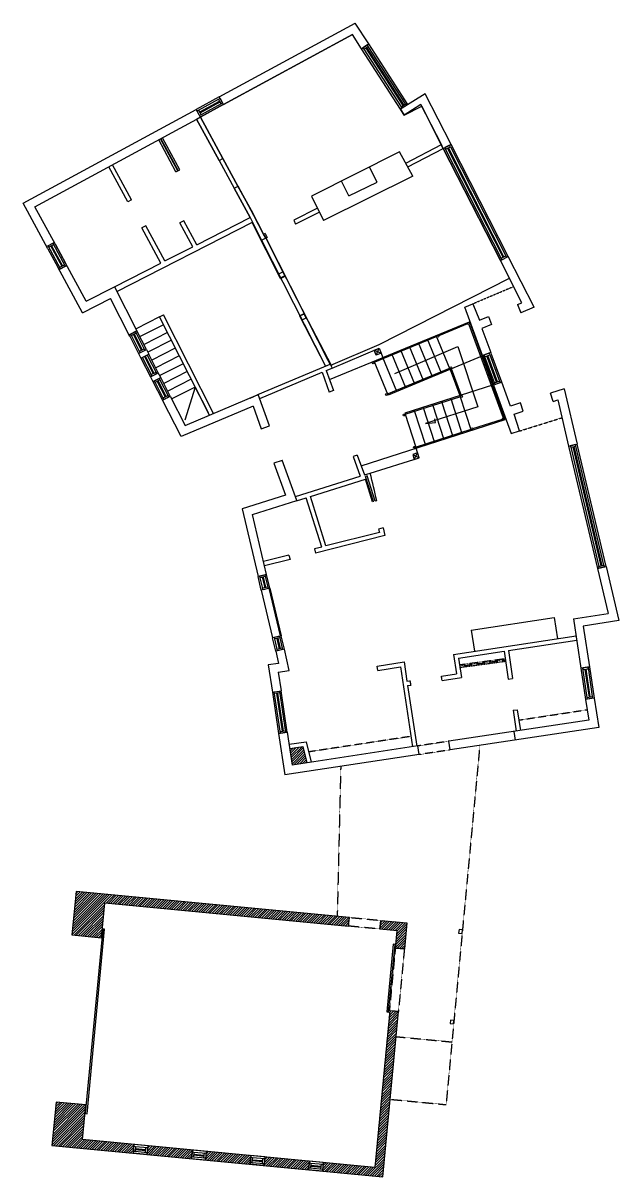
# Model space of a CAD drawing. Header units: inches. Extents: x -829 to 1431, y -48 to 1320.
# Drawn here: x -829 to -148, y -48 to 1272 of the extents above; entities that cross this region are included whole.
import ezdxf

# ---------------------------------------------------------------- set-up
doc = ezdxf.new("R2010")
doc.units = ezdxf.units.IN
doc.header["$MEASUREMENT"] = 0
doc.linetypes.add('DASHED2', pattern=[0.375, 0.25, -0.125])
doc.linetypes.add('HIDDEN2', pattern=[0.1875, 0.125, -0.0625])
for name, color, linetype in [('0-import', 1, 'Continuous'), ('a-anno-dims', 68, 'Continuous'), ('a-anno-note', 15, 'Continuous'), ('a-clng-soff', 167, 'DASHED2'), ('a-door-garage', 5, 'Continuous'), ('a-glaz-frm', 156, 'Continuous'), ('a-mill-shlf', 78, 'DASHED2'), ('a-mill-step', 106, 'Continuous'), ('a-step-rise', 5, 'Continuous'), ('a-wall-conc', 42, 'Continuous'), ('a-wall-head', 58, 'DASHED2'), ('a-wall-int', 34, 'Continuous'), ('a-wall-low', 65, 'Continuous'), ('a-wall-new', 54, 'Continuous'), ('a-wall-panl', 8, 'Continuous'), ('a-wall-patt', 229, 'Continuous'), ('s-cols-wood', 2, 'Continuous')]:
    doc.layers.add(name, color=color, linetype=linetype)
pattern_1 = [(45, (-24060602.0273, -8673776.6153), (-1.41421356237, 1.41421356237), [])]

msp = doc.modelspace()

# ---------------------------------------------------------------- hatches: boundary and pattern name
at = {"layer": 'a-wall-patt'}
h = msp.add_hatch(dxfattribs=at)
h.set_pattern_fill('ANSI31', color=256, scale=16, style=0)
h.set_pattern_definition([(45, (-24060602.0273, -8673776.6153), (-1.41421356237, 1.41421356237), [])])
h.paths.add_polyline_path([(-504.7, 425.5), (-509.1, 444), (-524.1, 441.7), (-521.3, 422.9)])
h = msp.add_hatch(dxfattribs=at)
h.set_pattern_fill('ANSI31', color=256, scale=16, style=0)
h.set_pattern_definition(pattern_1)
h.paths.add_polyline_path([(-773.3, 228.5), (-739.5, 225.2), (-735.7, 265.1), (-456.9, 238.6), (-456, 248.5), (-768.6, 278.2)])
h = msp.add_hatch(dxfattribs=at)
h.set_pattern_fill('ANSI31', color=256, scale=16, style=0)
h.set_pattern_definition(pattern_1)
h.paths.add_polyline_path([(-421.1, 235.2), (-420.1, 245.1), (-390.3, 242.3), (-393.1, 212.4), (-403.1, 213.4), (-401.2, 233.3)])
h = msp.add_hatch(dxfattribs=at)
h.set_pattern_fill('ANSI31', color=256, scale=16, style=0)
h.set_pattern_definition(pattern_1)
h.paths.add_polyline_path([(-703.4, -21.3), (-702.5, -11.3), (-761.4, -5.7), (-757.6, 34.1), (-791.5, 37.3), (-796.2, -12.4)])
h.paths.add_polyline_path([(-636.5, -27.6), (-635.6, -17.7), (-686.5, -12.8), (-687.5, -22.8)])
h.paths.add_polyline_path([(-569.6, -34), (-568.7, -24), (-619.7, -19.2), (-620.6, -29.1)])
h.paths.add_polyline_path([(-485.9, -31.9), (-486.8, -41.9), (-417.9, -48.4), (-399.9, 140.7), (-409.9, 141.7), (-426.9, -37.5)])
h.paths.add_polyline_path([(-502.7, -40.3), (-501.8, -30.4), (-552.8, -25.5), (-553.7, -35.5)])

# ---------------------------------------------------------------- linework, layer by layer
at = {"layer": '0-import'}
for points in [[(-568.5, 1057.8), (-554, 1029.6), (-551.2, 1025.3), (-496.5, 917.9), (-480.2, 885.8), (-477.4, 880.5), (-422.1, 904), (-272.9, 980), (-283.2, 1000.1), (-348.6, 1128.4), (-350.8, 1132.8), (-374.1, 1178.5), (-393.2, 1166.6), (-397.5, 1173.4), (-442.2, 1242.4), (-452.6, 1258.6), (-600, 1178.6), (-626.4, 1164.3), (-600.6, 1116.8), (-583.5, 1085.2), (-568.5, 1057.8)], [(-626.4, 1164.3), (-630.8, 1161.9), (-605, 1114.5), (-587.8, 1082.9), (-569.6, 1049.3), (-566.9, 1043.9), (-556.5, 1023.5), (-483.5, 879.3), (-478.1, 881.6), (-478, 881.6), (-480.2, 885.8), (-551.2, 1025.3), (-554, 1029.6), (-568.5, 1057.8), (-583.5, 1085.2), (-600.6, 1116.8), (-626.4, 1164.3)]]:
    msp.add_lwpolyline(points, dxfattribs=at)
at = {"layer": 'a-anno-dims'}
for p, q in [((-425.4, 892), (-422.1, 899.8)), ((-427.7, 897.5), (-419.8, 894.3)), ((-381.8, 772.5), (-377.9, 780.1)), ((-383.6, 778.3), (-376.1, 774.4)), ((-548, 625.2), (-535.1, 570.7)), ((-547, 625.4), (-534.1, 570.9)), ((-267.9, 461.3), (-266.4, 451.5))]:
    msp.add_line(p, q, dxfattribs=at)
at = {"layer": 'a-anno-note'}
msp.add_lwpolyline([(-403.9, 871), (-332, 901.8), (-308.9, 832.7), (-369.1, 813.5), (-357.3, 815), (-358.1, 819.1)], dxfattribs=at)
at = {"layer": 'a-clng-soff'}
for p, q in [((-314.8, 950.7), (-268.1, 970.5)), ((-261.3, 805.1), (-212.9, 820.2)), ((-306.8, 445.3), (-345.4, 34.3)), ((-465.9, 421.2), (-469.9, 250.2)), ((-402.7, 112.1), (-338.6, 106)), ((-409.5, 40.4), (-345.4, 34.3))]:
    msp.add_line(p, q, dxfattribs=at)
at = {"layer": 'a-door-garage'}
msp.add_lwpolyline([(-758.1, 24.1), (-756.1, 23.9), (-736, 235), (-738, 235.2)], close=True, dxfattribs=at)
at = {"layer": 'a-glaz-frm'}
for p, q in [((-397.5, 1173.4), (-442.2, 1242.4)), ((-439.4, 1241.8), (-396.8, 1176.1)), ((-437.3, 1243.2), (-394.8, 1177.4)), ((-436.5, 1243.7), (-393.9, 1178)), ((-391.8, 1179.3), (-434.4, 1245.1)), ((-389, 1178.7), (-433.8, 1247.9)), ((-604.8, 1187.4), (-631.1, 1173.1)), ((-628.4, 1172.3), (-605.6, 1184.7)), ((-627.2, 1170.1), (-604.4, 1182.5)), ((-626.8, 1169.2), (-603.9, 1181.6)), ((-600.2, 1178.6), (-626.5, 1164.3)), ((-602.7, 1179.4), (-625.6, 1167)), ((-348.6, 1128.4), (-283.2, 1000.1)), ((-282.3, 1002.8), (-345.9, 1127.5)), ((-280.1, 1003.9), (-343.6, 1128.6)), ((-279.2, 1004.4), (-342.7, 1129.1)), ((-340.5, 1130.2), (-277, 1005.5)), ((-274.3, 1004.6), (-339.6, 1132.9)), ((-786.3, 990.8), (-800.7, 1017.1)), ((-796.6, 1017), (-784.2, 994.2)), ((-795.4, 1020), (-781.1, 993.6)), ((-792.2, 1018.3), (-780.7, 997.2)), ((-780.7, 997.2), (-792.2, 1018.3)), ((-801, 1013.5), (-789.5, 992.4)), ((-801, 1013.5), (-789.5, 992.4)), ((-797.5, 1016.6), (-785.1, 993.7)), ((-708, 915.1), (-697.1, 893.7)), ((-695.3, 894.6), (-705.3, 914.2)), ((-703.1, 915.3), (-694, 897.5)), ((-702.2, 915.8), (-693.1, 898)), ((-699.9, 916.9), (-690, 897.3)), ((-688.2, 898.2), (-699.1, 919.6)), ((-694.4, 888.3), (-683.5, 867)), ((-681.7, 867.9), (-692.6, 889.3)), ((-690.3, 890.4), (-680.4, 870.8)), ((-689.5, 890.8), (-679.5, 871.2)), ((-687.2, 892), (-676.3, 870.6)), ((-674.6, 871.5), (-685.4, 892.9)), ((-303.5, 891.4), (-291.3, 857.9)), ((-290, 860.1), (-301, 890.1)), ((-287.7, 861), (-298.6, 891)), ((-286.7, 861.3), (-297.6, 891.4)), ((-295.4, 892.2), (-284.4, 862.2)), ((-294.1, 894.3), (-282, 861.4)), ((-680.7, 861.6), (-669.8, 840.2)), ((-668.1, 841.1), (-679, 862.5)), ((-675.8, 861.9), (-666.7, 844.1)), ((-674.9, 862.3), (-665.8, 844.5)), ((-673.6, 865.2), (-662.7, 843.9)), ((-660.9, 844.8), (-671.8, 866.2)), ((-205.3, 787.8), (-172.1, 647.7)), ((-202.8, 786.4), (-170.6, 650.1)), ((-200.4, 786.9), (-168.2, 650.7)), ((-199.4, 787.2), (-167.2, 650.9)), ((-164.8, 651.5), (-197, 787.7)), ((-162.3, 650), (-195.5, 790.1)), ((-556.8, 623.1), (-560.4, 638.7)), ((-554.8, 623.5), (-558, 637.2)), ((-555.6, 637.7), (-552.8, 626.1)), ((-554.6, 638), (-551.9, 626.3)), ((-552.2, 638.6), (-549, 624.9)), ((-547, 625.4), (-550.7, 641)), ((-540.2, 553), (-543.9, 568.6)), ((-538, 567.9), (-535.3, 556.2)), ((-535.6, 568.5), (-532.4, 554.9)), ((-530.4, 555.3), (-534.1, 570.9)), ((-538.2, 553.5), (-541.4, 567.1)), ((-539, 567.7), (-536.3, 556)), ((-191.2, 533.6), (-185.8, 498)), ((-184.1, 500.3), (-188.9, 533.7)), ((-181.5, 500.7), (-186.2, 532.3)), ((-180.5, 500.8), (-185.2, 532.5)), ((-183, 534.6), (-178.1, 501.2)), ((-181.3, 535.1), (-175.9, 499.5)), ((-544.1, 506.3), (-536.9, 458.9)), ((-534.9, 459.2), (-542.1, 506.6)), ((-539.3, 505), (-532.7, 461.5)), ((-538.3, 505.2), (-531.7, 461.7)), ((-536.1, 507.5), (-528.9, 460.1)), ((-527, 460.4), (-534.2, 507.8)), ((-686.5, -12.8), (-702.5, -11.3)), ((-687.5, -22.8), (-703.4, -21.3)), ((-687.3, -20.8), (-701.2, -19.5)), ((-701, -17), (-689.1, -18.1)), ((-700.9, -16), (-689, -17.1)), ((-700.7, -13.5), (-686.7, -14.8)), ((-619.7, -19.2), (-635.6, -17.7)), ((-620.4, -27.1), (-634.3, -25.8)), ((-634.1, -23.3), (-622.2, -24.5)), ((-634, -22.3), (-622.1, -23.5)), ((-633.8, -19.9), (-619.8, -21.2)), ((-552.8, -25.5), (-568.7, -24)), ((-566.9, -26.2), (-552.9, -27.5)), ((-620.6, -29.1), (-636.5, -27.6)), ((-553.7, -35.5), (-569.6, -34)), ((-553.5, -33.5), (-567.4, -32.2)), ((-567.2, -29.7), (-555.3, -30.8)), ((-567.1, -28.7), (-555.2, -29.8)), ((-485.9, -31.9), (-501.8, -30.4)), ((-486.6, -39.9), (-500.5, -38.5)), ((-500.3, -36.1), (-488.4, -37.2)), ((-500.2, -35.1), (-488.3, -36.2)), ((-500, -32.6), (-486, -33.9)), ((-486.8, -41.9), (-502.7, -40.3))]:
    msp.add_line(p, q, dxfattribs=at)
for points in [[(-440.5, 1243.5), (-439.4, 1241.8), (-434.4, 1245.1), (-435.4, 1246.8)], [(-605.6, 1184.7), (-603.8, 1185.7), (-601, 1180.4), (-602.7, 1179.4)], [(-395.8, 1174.4), (-396.8, 1176.1), (-391.7, 1179.3), (-390.7, 1177.6)], [(-630.2, 1171.4), (-628.4, 1172.3), (-625.6, 1167), (-627.3, 1166.1)], [(-346.8, 1129.3), (-345.9, 1127.5), (-340.5, 1130.2), (-341.4, 1132)], [(-795.4, 1020), (-794.4, 1018.2), (-799.7, 1015.4), (-800.7, 1017.1)], [(-281.4, 1001), (-282.3, 1002.8), (-277, 1005.5), (-276.1, 1003.7)], [(-782, 995.4), (-781.1, 993.6), (-786.3, 990.8), (-787.3, 992.5)], [(-700.9, 918.7), (-699.9, 916.9), (-705.3, 914.2), (-706.2, 916)], [(-690.9, 899.1), (-690, 897.3), (-695.3, 894.6), (-696.2, 896.4)], [(-301.7, 892), (-301, 890.1), (-295.4, 892.2), (-296.1, 894.1)], [(-677.2, 872.4), (-676.3, 870.6), (-681.7, 867.9), (-682.6, 869.7)], [(-673.6, 865.2), (-672.7, 863.5), (-678, 860.7), (-679, 862.5)], [(-289.3, 858.2), (-290, 860.1), (-284.4, 862.2), (-283.7, 860.3)], [(-663.6, 845.6), (-662.7, 843.9), (-668.1, 841.1), (-669, 842.9)], [(-203.3, 788.3), (-202.8, 786.4), (-197, 787.7), (-197.5, 789.7)], [(-170.1, 648.2), (-170.6, 650.1), (-164.8, 651.5), (-164.3, 649.6)], [(-552.7, 640.5), (-552.2, 638.6), (-558, 637.2), (-558.5, 639.1)], [(-549.4, 626.9), (-549, 624.9), (-554.8, 623.5), (-555.3, 625.5)], [(-536.1, 570.4), (-535.6, 568.5), (-541.4, 567.1), (-541.9, 569.1)], [(-532.8, 556.8), (-532.4, 554.9), (-538.2, 553.5), (-538.7, 555.4)], [(-189, 533.9), (-188.7, 532), (-182.7, 532.9), (-183, 534.8)], [(-536.1, 507.5), (-535.8, 505.5), (-541.8, 504.6), (-542.1, 506.6)], [(-183.8, 498.3), (-184.1, 500.3), (-178.1, 501.2), (-177.8, 499.2)], [(-529.2, 462), (-528.9, 460.1), (-534.9, 459.2), (-535.2, 461.1)], [(-702.7, -13.3), (-700.7, -13.5), (-701.2, -19.5), (-703.2, -19.3)], [(-688.7, -14.6), (-686.7, -14.8), (-687.3, -20.8), (-689.3, -20.6)], [(-635.8, -19.7), (-633.8, -19.9), (-634.3, -25.8), (-636.3, -25.6)], [(-621.8, -21), (-619.8, -21.2), (-620.4, -27.1), (-622.4, -27)], [(-568.9, -26), (-566.9, -26.2), (-567.4, -32.2), (-569.4, -32)], [(-554.9, -27.3), (-552.9, -27.5), (-553.5, -33.5), (-555.5, -33.3)], [(-502, -32.4), (-500, -32.6), (-500.5, -38.5), (-502.5, -38.4)], [(-488, -33.7), (-486, -33.9), (-486.6, -39.9), (-488.6, -39.7)]]:
    msp.add_lwpolyline(points, close=True, dxfattribs=at)
at = {"layer": 'a-mill-shlf'}
for p, q in [((-330.3, 537.6), (-277.8, 544.7)), ((-330.1, 536.1), (-277.6, 543.2)), ((-262.1, 474.3), (-184, 486.2)), ((-385.2, 455.7), (-502.5, 437.9))]:
    msp.add_line(p, q, dxfattribs=at)
at = {"layer": 'a-mill-shlf', "linetype": 'HIDDEN2'}
msp.add_line((-329.9, 534.6), (-277.3, 541.7), dxfattribs=at)
at = {"layer": 'a-mill-step'}
for p, q in [((-320.7, 927.7), (-353.7, 914.1)), ((-319.3, 927.1), (-280, 820.2)), ((-356.1, 913.1), (-428.7, 883.1)), ((-355.8, 913.2), (-356.1, 913.1)), ((-340.8, 877.1), (-413.7, 847)), ((-339.4, 876.5), (-328.1, 845.7)), ((-328.8, 844.3), (-392.4, 823.8)), ((-314.7, 807.9), (-280.7, 818.8)), ((-380.4, 786.7), (-316.8, 807.2))]:
    msp.add_line(p, q, dxfattribs=at)
for centre in [(-319.7, 928.1), (-354.7, 913.6), (-428.7, 883.1), (-339.8, 877.5), (-413.7, 847), (-327.7, 844.6), (-393.4, 823.4), (-279.6, 819.2), (-315.8, 807.5), (-381.5, 786.4)]:
    msp.add_circle(centre, 1.12, dxfattribs=at)
at = {"layer": 'a-step-rise'}
for p, q in [((-673.3, 935.6), (-700, 922)), ((-668.7, 926.7), (-695.5, 913.1)), ((-417.7, 889.2), (-318.7, 930.1)), ((-318.7, 930.1), (-277.7, 818.2)), ((-664.2, 917.8), (-690.9, 904.1)), ((-340.6, 875.6), (-356.7, 914.4)), ((-659.6, 908.9), (-686.4, 895.2)), ((-655.1, 899.9), (-681.8, 886.3)), ((-475.8, 877.1), (-422.1, 899.8)), ((-422.1, 899.8), (-417.7, 889.1)), ((-371.1, 863), (-387.2, 901.8)), ((-361, 867.2), (-377, 906)), ((-350.8, 871.4), (-366.8, 910.2)), ((-650.6, 891), (-677.3, 877.4)), ((-478.9, 863.9), (-412, 891.5)), ((-411.8, 846.2), (-427.8, 885)), ((-401.6, 850.4), (-417.7, 889.2)), ((-304.3, 890.6), (-411.8, 846.2)), ((-391.4, 854.6), (-407.5, 893.4)), ((-381.3, 858.8), (-397.3, 897.6)), ((-646, 882.1), (-672.8, 868.5)), ((-641.5, 873.2), (-668.2, 859.6)), ((-340.6, 875.6), (-329.5, 845.6)), ((-636.9, 864.3), (-663.7, 850.7)), ((-632.4, 855.4), (-659.1, 841.8)), ((-632.4, 855.4), (-644.1, 817.3)), ((-632.4, 855.4), (-617.6, 826.3)), ((-292.2, 857.7), (-392.4, 825.3)), ((-329.6, 845.5), (-316.7, 805.6)), ((-371.5, 832.1), (-358.6, 792.1)), ((-361, 835.4), (-348.1, 795.5)), ((-350.5, 838.8), (-337.7, 798.8)), ((-340.1, 842.2), (-327.2, 802.2)), ((-392.4, 825.3), (-379.5, 785.3)), ((-382, 828.7), (-369.1, 788.7)), ((-442.6, 765.1), (-277.7, 818.2)), ((-376.1, 774.4), (-379.6, 785.4)), ((-432.2, 756.9), (-376.1, 774.4))]:
    msp.add_line(p, q, dxfattribs=at)
msp.add_lwpolyline([(-413.1, 140.3), (-411.2, 140.1), (-403.8, 217.6), (-405.8, 217.8)], close=True, dxfattribs=at)
at = {"layer": 'a-wall-conc'}
for p, q in [((-316.6, 577.2), (-221.7, 591.6)), ((-221.7, 591.6), (-218.1, 567.4)), ((-316.6, 577.2), (-313, 553))]:
    msp.add_line(p, q, dxfattribs=at)
at = {"layer": 'a-wall-head'}
for p, q in [((-342.2, 450.1), (-377.8, 444.7)), ((-340.7, 440.2), (-376.3, 434.8)), ((-456.9, 238.6), (-456, 248.5)), ((-421.1, 235.2), (-456.9, 238.6)), ((-456, 248.5), (-420.1, 245.1)), ((-420.1, 245.1), (-421.1, 235.2)), ((-409.9, 141.7), (-403.1, 213.4)), ((-393.1, 212.4), (-399.9, 140.7)), ((-399.9, 140.7), (-409.9, 141.7))]:
    msp.add_line(p, q, dxfattribs=at)
at = {"layer": 'a-wall-int'}
for p, q in [((-605, 1114.5), (-630.8, 1161.9)), ((-600.6, 1116.8), (-626.4, 1164.3)), ((-398.5, 1124.4), (-499.3, 1073.9)), ((-383.6, 1096.8), (-398.5, 1124.4)), ((-391.6, 1111.7), (-350.8, 1132.8)), ((-389.3, 1107.3), (-348.6, 1128.4)), ((-705.2, 1069.6), (-726.9, 1109.8)), ((-605, 1114.5), (-600.6, 1116.8)), ((-709.6, 1067.2), (-731.3, 1107.4)), ((-383.6, 1096.8), (-485.5, 1045.8)), ((-424.3, 1089.9), (-433.1, 1107.1)), ((-587.8, 1082.9), (-583.4, 1085.2)), ((-569.6, 1049.3), (-587.8, 1082.9)), ((-565.2, 1051.5), (-583.4, 1085.2)), ((-456.6, 1074), (-465.2, 1090.9)), ((-456.6, 1074), (-424.3, 1089.9)), ((-705.2, 1069.6), (-709.6, 1067.2)), ((-499.3, 1073.9), (-485.5, 1045.8)), ((-492.4, 1059.9), (-519.7, 1046.4)), ((-311.9, 1066.3), (-311, 1066.7)), ((-722.1, 964.8), (-566.9, 1043.9)), ((-645.3, 1045.5), (-649.8, 1043.2)), ((-635, 1015.9), (-649.8, 1043.2)), ((-630.6, 1018.2), (-645.3, 1045.5)), ((-630.6, 1018.2), (-569.6, 1049.3)), ((-556.5, 1023.5), (-566.9, 1043.9)), ((-554.3, 1030.2), (-565.2, 1051.5)), ((-519.7, 1046.4), (-517.6, 1041.9)), ((-490.2, 1055.4), (-517.6, 1041.9)), ((-688.9, 1039.8), (-693.3, 1037.4)), ((-671.6, 997.3), (-693.3, 1037.4)), ((-667.1, 999.6), (-688.9, 1039.8)), ((-552.3, 1031.2), (-554.3, 1030.2)), ((-552.3, 1031.2), (-550.2, 1026.6)), ((-556.5, 1023.5), (-552, 1025.8)), ((-550.2, 1026.6), (-552, 1025.8)), ((-552, 1025.8), (-552, 1025.8)), ((-667.1, 999.6), (-635, 1015.9)), ((-724.8, 970.2), (-671.6, 997.3)), ((-673.3, 935.6), (-668.8, 937.9)), ((-611.4, 825.2), (-668.8, 937.9)), ((-616, 823.2), (-673.3, 935.6)), ((-560.6, 846.7), (-478.1, 881.6)), ((-558.6, 842.1), (-487.3, 872.3)), ((-487.3, 872.3), (-479, 849.7)), ((-482.7, 874.2), (-475.8, 877.1)), ((-482.7, 874.2), (-474.3, 851.5)), ((-478.1, 881.6), (-475.8, 877.1)), ((-474.3, 851.5), (-479, 849.7)), ((-447.2, 777.5), (-451.8, 775.8)), ((-451.8, 775.8), (-443.6, 753.3)), ((-447.2, 777.5), (-438.8, 754.8)), ((-517.8, 730.1), (-443.6, 753.3)), ((-438.8, 754.8), (-432.2, 756.9)), ((-435.7, 753.8), (-437.6, 753.2)), ((-428.5, 724.4), (-437.6, 753.2)), ((-426.6, 724.9), (-435.7, 753.8)), ((-500.6, 730.2), (-437.6, 749.9)), ((-429.5, 724.1), (-437.6, 749.9)), ((-516.6, 725.2), (-505.3, 728.7)), ((-487.7, 672.3), (-505.3, 728.7)), ((-482.8, 673.5), (-500.6, 730.2)), ((-428.5, 724.4), (-429.5, 724.1)), ((-424.7, 725.3), (-426.6, 724.9)), ((-184.3, 718.8), (-183.3, 719)), ((-421.6, 689), (-482.8, 673.5)), ((-417.3, 694.2), (-422.6, 692.9)), ((-422.6, 692.9), (-421.6, 689)), ((-417.3, 694.2), (-415.3, 685.4)), ((-415.3, 685.4), (-494.8, 665.4)), ((-525.1, 662.9), (-554.2, 655.6)), ((-525.1, 662.9), (-523.9, 658)), ((-487.7, 672.3), (-496, 670.2)), ((-496, 670.2), (-494.8, 665.4)), ((-523.9, 658), (-553, 650.7)), ((-336.9, 549.3), (-196.6, 570.6)), ((-274.1, 553.8), (-195.9, 565.7)), ((-336.9, 549.3), (-333.5, 527.4)), ((-331.2, 545.2), (-279.1, 553.1)), ((-331.2, 545.2), (-327.8, 523.2)), ((-279.1, 553.1), (-274.2, 521)), ((-274.1, 553.8), (-269.3, 521.8)), ((-424.3, 536.1), (-393.5, 540.8)), ((-423.5, 531.2), (-424.3, 536.1)), ((-423.5, 531.2), (-397.7, 535.1)), ((-397.7, 535.1), (-383.8, 443.7)), ((-393.5, 540.8), (-390.2, 518.8)), ((-390.2, 518.8), (-386.3, 519.4)), ((-350.7, 524.7), (-333.5, 527.4)), ((-349.9, 519.7), (-327.8, 523.2)), ((-274.2, 521), (-269.3, 521.8)), ((-389.4, 513.8), (-385.5, 514.4)), ((-389.4, 513.8), (-378.9, 444.5)), ((-268.8, 485.5), (-263.9, 486.2)), ((-268.8, 485.5), (-265.2, 461.8)), ((-263.9, 486.2), (-260.3, 462.5))]:
    msp.add_line(p, q, dxfattribs=at)
for points in [[(-524.9, 446.7), (-505.3, 449.6), (-499.7, 426.2)], [(-524.2, 441.7), (-509.1, 444), (-504.7, 425.5)]]:
    msp.add_lwpolyline(points, dxfattribs=at)
for centre in [(-311.4, 1066.5), (-183.8, 718.9)]:
    msp.add_circle(centre, 0.5, dxfattribs=at)
for centre, radius, start, end in [((-1723, 434.8), 1330.4, 12.6138, 14.0081), ((-1686.4, 316.6), 1315.8, 8.6492, 8.867), ((-1686.4, 316.6), 1351.8, 8.6432, 8.8551)]:
    msp.add_arc(centre, radius, start, end, dxfattribs=at)
at = {"layer": 'a-wall-low'}
for p, q in [((-654.4, 1101.6), (-674.1, 1138.3)), ((-652.2, 1102.8), (-671.9, 1139.5)), ((-651.7, 1103.1), (-671.5, 1139.7)), ((-650, 1104), (-669.7, 1140.6)), ((-654.4, 1101.6), (-650, 1104))]:
    msp.add_line(p, q, dxfattribs=at)
at = {"layer": 'a-wall-new'}
for p, q in [((-604.8, 1187.4), (-449.3, 1271.8)), ((-433.8, 1247.9), (-449.3, 1271.8)), ((-600, 1178.6), (-452.6, 1258.6)), ((-442.2, 1242.4), (-452.6, 1258.6)), ((-442.2, 1242.4), (-433.8, 1247.9)), ((-369.2, 1190.9), (-397.5, 1173.4)), ((-339.6, 1132.9), (-369.2, 1190.9)), ((-600, 1178.6), (-604.8, 1187.4)), ((-393.2, 1166.6), (-373.2, 1176.8)), ((-348.6, 1128.4), (-373.2, 1176.8)), ((-829.2, 1065.6), (-631.1, 1173.1)), ((-815.7, 1061.6), (-626.4, 1164.3)), ((-626.4, 1164.3), (-631.1, 1173.1)), ((-397.5, 1173.4), (-393.2, 1166.6)), ((-348.6, 1128.4), (-339.6, 1132.9)), ((-801, 1013.5), (-829.2, 1065.6)), ((-792.2, 1018.3), (-815.7, 1061.6)), ((-802.4, 1016.2), (-793.6, 1020.9)), ((-283.2, 1000.1), (-274.3, 1004.6)), ((-244.7, 946.6), (-274.3, 1004.6)), ((-761.3, 940.4), (-789.5, 992.4)), ((-788.1, 989.8), (-779.3, 994.6)), ((-757.1, 953.7), (-780.7, 997.2)), ((-258.6, 951.8), (-283.2, 1000.1)), ((-757.1, 953.7), (-724.8, 970.2)), ((-724.8, 970.2), (-699.1, 919.6)), ((-761.3, 940.4), (-729.2, 956.7)), ((-707.1, 913.4), (-729.2, 956.7)), ((-263.7, 949.7), (-258.6, 951.8)), ((-263.7, 949.7), (-259.9, 940.4)), ((-244.7, 946.6), (-259.9, 940.4)), ((-699.1, 919.6), (-708, 915.1)), ((-697.1, 893.7), (-688.2, 898.2)), ((-688.2, 898.2), (-685.4, 892.9)), ((-697.1, 893.7), (-694.4, 888.3)), ((-694.4, 888.3), (-685.4, 892.9)), ((-683.5, 867), (-674.6, 871.5)), ((-671.8, 866.2), (-674.6, 871.5)), ((-683.5, 867), (-680.7, 861.6)), ((-680.7, 861.6), (-671.8, 866.2)), ((-643.9, 811.4), (-560.3, 846.7)), ((-569.5, 842.8), (-560.3, 846.7)), ((-547.4, 811.1), (-560.3, 846.7)), ((-210.5, 853.5), (-226.1, 848.4)), ((-223, 838.9), (-226.1, 848.4)), ((-210.5, 853.5), (-195.5, 790.1)), ((-669.8, 840.2), (-660.9, 844.8)), ((-648.6, 798.6), (-669.8, 840.2)), ((-660.9, 844.8), (-643.9, 811.4)), ((-566.1, 833.4), (-648.6, 798.6)), ((-595.3, 832), (-595.3, 832)), ((-566.1, 833.4), (-556.8, 807.7)), ((-223, 838.9), (-217.7, 840.6)), ((-217.7, 840.6), (-205.3, 787.8)), ((-556.8, 807.7), (-547.4, 811.1)), ((-205.3, 787.8), (-195.5, 790.1)), ((-542.4, 768.2), (-529.1, 731.8)), ((-516.1, 725.4), (-533, 771.7)), ((-529.1, 731.8), (-578.8, 716.2)), ((-578.8, 716.2), (-560.4, 638.7)), ((-566.9, 709.5), (-516.1, 725.4)), ((-550.7, 641), (-566.9, 709.5)), ((-172.1, 647.7), (-162.3, 650)), ((-172.1, 647.7), (-159.9, 596.3)), ((-162.3, 650), (-147.7, 588.1)), ((-550.7, 641), (-560.4, 638.7)), ((-547, 625.4), (-556.8, 623.1)), ((-556.8, 623.1), (-543.9, 568.6)), ((-534.1, 570.9), (-547, 625.4)), ((-199.6, 590.3), (-159.9, 596.3)), ((-199.6, 590.3), (-191.2, 533.6)), ((-147.7, 588.1), (-188.4, 581.9)), ((-188.4, 581.9), (-181.3, 535.1)), ((-188.4, 581.9), (-181.3, 535.1)), ((-534.1, 570.9), (-543.9, 568.6)), ((-530.4, 555.3), (-540.2, 553)), ((-524.7, 530.9), (-530.4, 555.3)), ((-540.2, 553), (-536.9, 539.2)), ((-536.9, 539.2), (-548.8, 537.4)), ((-548.8, 537.4), (-544.1, 506.3)), ((-537.4, 529), (-524.7, 530.9)), ((-537.4, 529), (-534.2, 507.8)), ((-181.3, 535.1), (-191.2, 533.6)), ((-544.1, 506.3), (-534.2, 507.8)), ((-175.9, 499.5), (-185.8, 498)), ((-185.8, 498), (-182.2, 474.3)), ((-175.9, 499.5), (-170.8, 466)), ((-182.2, 474.3), (-342.2, 450.1)), ((-170.8, 466), (-340.7, 440.2)), ((-536.9, 458.9), (-527, 460.4)), ((-536.9, 458.9), (-529.7, 411.6)), ((-527, 460.4), (-521.3, 422.9)), ((-340.7, 440.2), (-342.2, 450.1)), ((-377.8, 444.7), (-521.3, 422.9)), ((-376.3, 434.8), (-377.8, 444.7)), ((-376.3, 434.8), (-529.7, 411.6)), ((-403.1, 213.4), (-393.1, 212.4)), ((-702.5, -11.3), (-703.4, -21.3)), ((-686.5, -12.8), (-687.5, -22.8)), ((-635.6, -17.7), (-636.5, -27.6)), ((-619.7, -19.2), (-620.6, -29.1)), ((-568.7, -24), (-569.6, -34)), ((-552.8, -25.5), (-553.7, -35.5)), ((-501.8, -30.4), (-502.7, -40.3)), ((-485.9, -31.9), (-486.8, -41.9))]:
    msp.add_line(p, q, dxfattribs=at)
for points in [[(-324, 946.8), (-314.8, 950.7), (-307.1, 932), (-297, 936.1), (-293.3, 926.8), (-304.3, 922.3), (-294.2, 894.8), (-303.6, 891.3), (-324, 946.8)], [(-270.8, 802.1), (-261.3, 805.1), (-267.6, 824.3), (-257.2, 827.7), (-260.3, 837.2), (-271.7, 833.5), (-281.8, 861), (-291.2, 857.5), (-270.8, 802.1)], [(-532.9, 771.5), (-542.4, 768.2)]]:
    msp.add_lwpolyline(points, dxfattribs=at)
for points in [[(-773.3, 228.5), (-739.5, 225.2), (-735.7, 265.1), (-456.9, 238.6), (-456, 248.5), (-768.6, 278.2)], [(-421.1, 235.2), (-420.1, 245.1), (-390.3, 242.3), (-393.1, 212.4), (-403.1, 213.4), (-401.2, 233.3), (-421.1, 235.2)], [(-417.9, -48.4), (-399.9, 140.7), (-409.9, 141.7), (-426.9, -37.5), (-761.4, -5.7), (-757.6, 34.1), (-791.5, 37.3), (-796.2, -12.4), (-417.9, -48.4)]]:
    msp.add_lwpolyline(points, close=True, dxfattribs=at)
at = {"layer": 'a-wall-panl'}
for p, q in [((-534.7, 979.7), (-567.3, 1043.7)), ((-529.4, 982.4), (-551.6, 1026)), ((-534.7, 979.7), (-529.4, 982.4)), ((-512.9, 936.9), (-507.6, 939.6)), ((-507.6, 939.6), (-476.4, 879.7)), ((-512.9, 936.9), (-483.5, 879.3)), ((-476.9, 879.4), (-476.4, 879.7))]:
    msp.add_line(p, q, dxfattribs=at)
for points in [[(-530, 982.6), (-534.5, 980.3), (-536.8, 984.8), (-532.3, 987.1)], [(-507.8, 938.9), (-512.2, 936.7), (-510, 932.2), (-505.5, 934.5)]]:
    msp.add_lwpolyline(points, close=True, dxfattribs=at)
at = {"layer": 's-cols-wood'}
for points in [[(-427.7, 897.5), (-422.1, 899.8), (-419.8, 894.3), (-425.4, 892)], [(-381.8, 772.5), (-376.1, 774.4), (-377.9, 780.1), (-383.6, 778.3)], [(-331, 230.6), (-327, 230.2), (-326.6, 234.2), (-330.6, 234.6)], [(-340.9, 127.1), (-336.9, 126.7), (-336.5, 130.7), (-340.5, 131.1)]]:
    msp.add_lwpolyline(points, close=True, dxfattribs=at)

doc.saveas('drawing.dxf')
